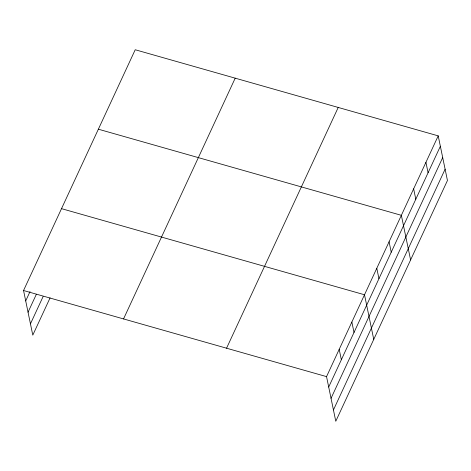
<?xml version="1.0" encoding="UTF-8"?>
<svg xmlns="http://www.w3.org/2000/svg" width="471" height="471" viewBox="0 0 471 471"><rect width="100%" height="100%" fill="white"/><g stroke="black" fill="none" stroke-linecap="round" stroke-linejoin="round"><path stroke-width="0.71" d="M50.079 297.866L32.793 335.134L23.55 290.513L135.218 49.749L438.207 135.866L447.45 180.487L335.782 421.251L326.544 376.623L438.207 135.866M25.705 300.916L30.026 291.602M28.042 312.208L36.379 294.24M30.45 323.842L43.108 296.559M123.537 318.932L235.206 78.168M226.557 348.21L338.219 107.447M328.699 387.032L440.361 146.269M331.036 398.325L442.705 157.561M333.444 409.958L445.113 169.195M98.368 129.201L401.357 215.318L410.6 259.939M61.518 208.653L364.507 294.764L373.75 339.391M23.55 290.513L326.544 376.623M425.925 162.348L428.08 172.751M413.644 188.83L415.799 199.239M389.075 241.8L391.23 252.203M376.794 268.282L378.949 278.691M351.855 322.052L354.009 332.461M339.197 349.341L341.351 359.744"/></g></svg>
